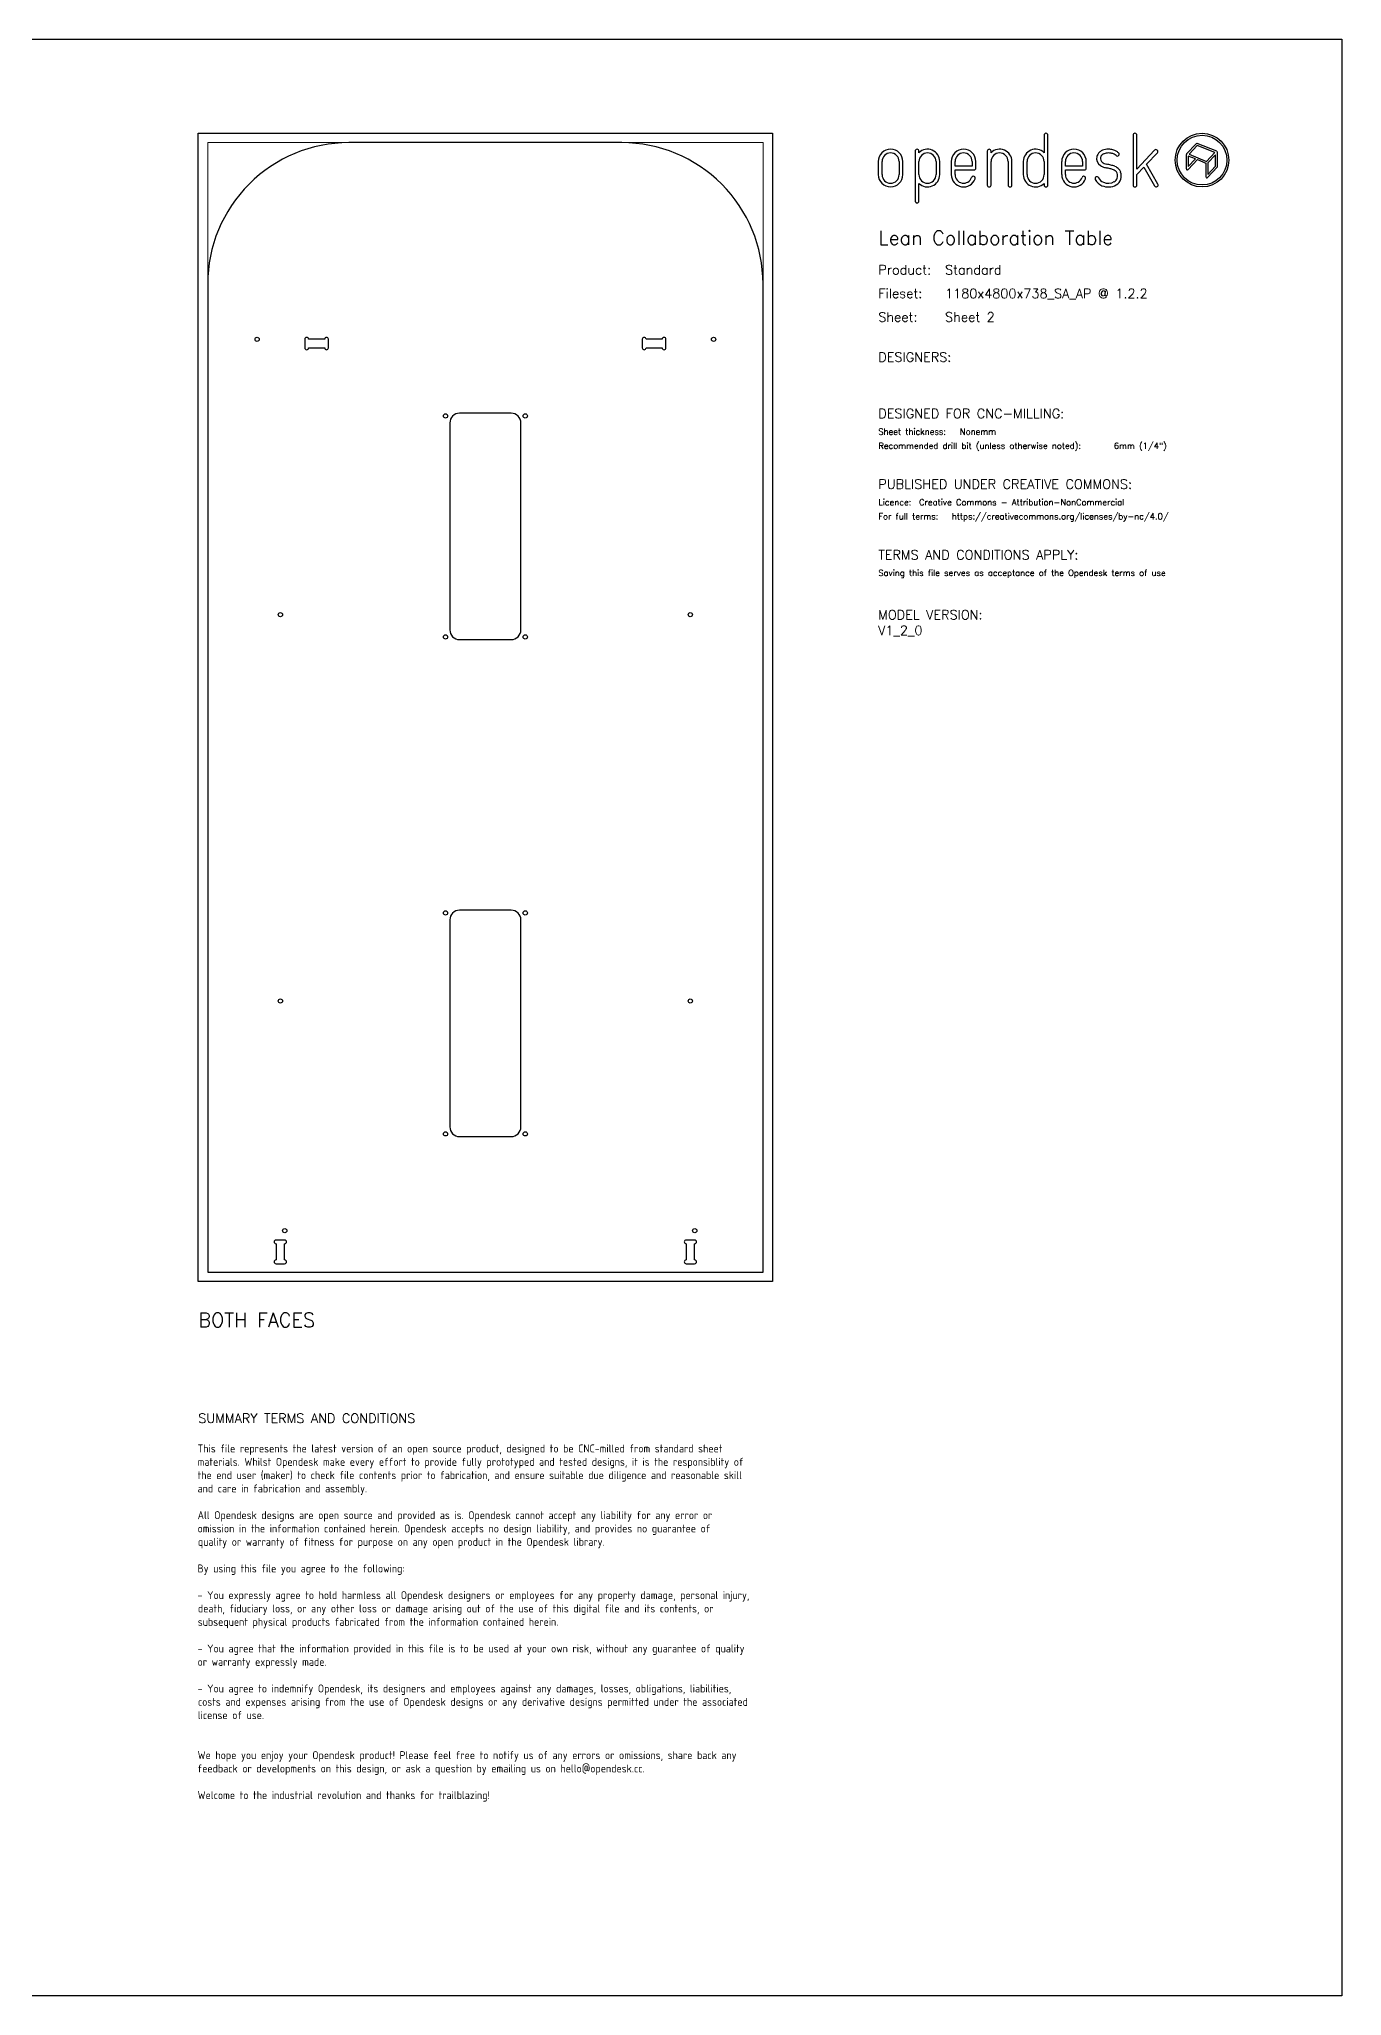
# Model space of a CAD drawing. Header units: millimetres. Extents: x -300 to 5880, y -300 to 4158.
# Drawn here: x 3112 to 5880, y 0 to 4158 of the extents above; entities that cross this region are included whole.
import ezdxf
from ezdxf.enums import TextEntityAlignment as Align

# ---------------------------------------------------------------- set-up
doc = ezdxf.new("R2010")
doc.units = ezdxf.units.MM
doc.layers.add('00-NOPRINT_TEXT', color=7, linetype='Continuous', lineweight=25)
doc.layers.add('00_NOPRINT_TOLERANCE', color=7, linetype='Continuous', lineweight=5)
for name, color, linetype, lineweight, true_color in [('BOARD_$TH-NOMINAL', 3, 'Continuous', 30, 0x00ff00), ('TOP-CUT-INSIDE_18.000MM', 1, 'Continuous', 25, 0xff1c00), ('TOP-CUT-OUTSIDE_18.000MM', 220, 'Continuous', 25, 0xff00d1), ('TOP-HOLE-9.000MM-DIAM_13.000MM', 190, 'Continuous', 25, 0x9500ff), ('TOP-POCKET-INSIDE_9.000MM', 60, 'Continuous', 25, 0xb0ff00)]:
    doc.layers.add(name, color=color, linetype=linetype, lineweight=lineweight, true_color=true_color)
doc.layers.add('TOP-CHAMFER-12.000MM', color=114, linetype='Continuous')
doc.styles.add('OD-ISOCP-17_221', font='isocp.shx')
doc.styles.add('OD-ISOCP-17_222', font='isocp.shx')
doc.styles.add('OD-ISOCP-17_223', font='isocp.shx')
doc.styles.add('OD-ISOCP-17_224', font='isocp.shx')
doc.styles.add('OD-ISOCP-17_225', font='isocp.shx')
doc.styles.add('OD-ISOCP-17_226', font='isocp.shx')
doc.styles.add('OD-ISOCP-17_227', font='isocp.shx')
doc.styles.add('OD-ISOCP-17_228', font='isocp.shx')
doc.styles.add('OD-ISOCP-17_229', font='isocp.shx')
doc.styles.add('OD-ISOCP-17_230', font='isocp.shx')
doc.styles.add('OD-ISOCP-17_231', font='isocp.shx')
doc.styles.add('OD-ISOCP-17_232', font='isocp.shx')
doc.styles.add('OD-ISOCP-17_233', font='isocp.shx')
doc.styles.add('OD-ISOCP-17_234', font='isocp.shx')
doc.styles.add('OD-ISOCP-17_235', font='isocp.shx')
doc.styles.add('OD-ISOCP-17_236', font='isocp.shx')
doc.styles.add('OD-ISOCP-17_237', font='isocp.shx')
doc.styles.add('OD-ISOCP-17_238', font='isocp.shx')
doc.styles.add('OD-ISOCP-17_239', font='isocp.shx')
doc.styles.add('OD-SIMPLEX-13_86', font='simplex.shx')
doc.styles.add('OD-SIMPLEX-20_82', font='simplex.shx')
doc.styles.add('OD-SIMPLEX-20_86', font='simplex.shx')
doc.styles.add('OD-SIMPLEX-20_88', font='simplex.shx')
doc.styles.add('OD-SIMPLEX-30_83', font='simplex.shx')
doc.styles.add('OD-SIMPLEX-30_87', font='simplex.shx')

# ---------------------------------------------------------------- blocks, each defined once
blk = doc.blocks.new('Borders Opendesk_7')
at = {"layer": '00-NOPRINT_TEXT'}
for p, q in [((0, 4158), (5880, 4158)), ((5880, 4158), (5880, 0)), ((5247.4, 3954), (5247.4, 3916.7)), ((5255.3, 3848), (5255.3, 3954)), ((5436.4, 3954), (5436.4, 3848)), ((5444.4, 3881.9), (5444.4, 3954)), ((4973.4, 3920.1), (4973.4, 3814.1)), ((4981.3, 3916.7), (4981.3, 3920.1)), ((5126.6, 3920.1), (5126.6, 3848)), ((5134.5, 3916.7), (5134.5, 3920.1)), ((5482.1, 3922), (5444.4, 3881.9)), ((5464.8, 3892.1), (5487.9, 3916.6)), ((5549.5, 3912.6), (5549.5, 3882.2)), ((5570.5, 3935.8), (5550.1, 3914)), ((5553.7, 3909.6), (5553.7, 3887.4)), ((5568.8, 3903.5), (5553.7, 3909.6)), ((5572.6, 3931.9), (5555.2, 3913.4)), ((5555.2, 3913.4), (5592.6, 3898.3)), ((5610, 3916.9), (5572.6, 3931.9)), ((5614.4, 3919.6), (5572.8, 3936.3)), ((5592.6, 3898.3), (5610, 3916.9)), ((5611.5, 3912.4), (5595.2, 3895.1)), ((5611.5, 3888.1), (5611.5, 3912.4)), ((5615.7, 3887.3), (5615.7, 3917.6)), ((4895, 3898), (4895, 3870.1)), ((4902.9, 3870.1), (4902.9, 3898)), ((4939.3, 3898), (4939.3, 3870.1)), ((4947.3, 3870.1), (4947.3, 3898)), ((4981.3, 3870.1), (4981.3, 3898)), ((5017.7, 3898), (5017.7, 3870.1)), ((5025.6, 3870.1), (5025.6, 3898)), ((5050, 3898), (5050, 3870.1)), ((5058, 3888.1), (5058, 3898)), ((5094.4, 3888.1), (5058, 3888.1)), ((5058, 3870.1), (5058, 3880.1)), ((5058, 3880.1), (5098.3, 3880.1)), ((5094.4, 3898), (5094.4, 3888.1)), ((5102.3, 3884.1), (5102.3, 3898)), ((5134.5, 3848), (5134.5, 3898)), ((5170.9, 3898), (5170.9, 3848)), ((5178.9, 3848), (5178.9, 3898)), ((5203, 3898), (5203, 3870.1)), ((5211, 3870.1), (5211, 3898)), ((5247.4, 3898), (5247.4, 3870.1)), ((5284.6, 3898), (5284.6, 3870.1)), ((5292.6, 3888.1), (5292.6, 3898)), ((5329, 3888.1), (5292.6, 3888.1)), ((5292.6, 3870.1), (5292.6, 3880.1)), ((5292.6, 3880.1), (5332.9, 3880.1)), ((5329, 3898), (5329, 3888.1)), ((5336.9, 3884.1), (5336.9, 3898)), ((5444.4, 3870.4), (5459.1, 3886)), ((5444.4, 3848), (5444.4, 3870.4)), ((5459.1, 3886), (5482.1, 3846)), ((5489, 3850), (5464.8, 3892.1)), ((5553.1, 3880.8), (5572.9, 3901.9)), ((5553.7, 3887.4), (5568.8, 3903.5)), ((5572.9, 3901.9), (5591.1, 3894.5)), ((5591.1, 3894.5), (5591.1, 3865.5)), ((5594.7, 3864.1), (5615.1, 3885.8)), ((5595.2, 3895.1), (5595.2, 3870.7)), ((5595.2, 3870.7), (5611.5, 3888.1)), ((4981.3, 3814.1), (4981.3, 3851.4)), ((5247.4, 3851.4), (5247.4, 3848)), ((5880, 0), (0, 0))]:
    blk.add_line(p, q, dxfattribs=at)
for radius in [57, 52.9]:
    blk.add_circle((5582.9, 3901), radius, dxfattribs=at)
for centre, radius, start, end in [((5251.3, 3954), 3.97, 0, 180), ((5440.4, 3954), 3.97, 0, 180), ((4921.1, 3898), 26.1, 0, 180), ((4921.1, 3898), 18.2, 0, 180), ((4977.3, 3920.1), 3.97, 0, 180), ((4999.5, 3898), 26.1, 0, 134.1316), ((4999.5, 3898), 18.2, 0, 180), ((5076.2, 3898), 26.1, 0, 180), ((5076.2, 3898), 18.2, 0, 180), ((5130.6, 3920.1), 3.97, 0, 180), ((5152.7, 3898), 26.1, 0, 134.1316), ((5152.7, 3898), 18.2, 0, 180), ((5229.2, 3898), 26.1, 45.8684, 180), ((5229.2, 3898), 18.2, 0, 180), ((5310.8, 3898), 26.1, 0, 180), ((5310.8, 3898), 18.2, 0, 180), ((5377.2, 3904.5), 18.3, 167.0964, 235.8453), ((5375.9, 3904.8), 16.9, 150.5139, 167.0489), ((5377.5, 3903.4), 19, 138.9882, 149.267), ((5377.5, 3903.4), 19, 127.9168, 138.9882), ((5380.5, 3899.5), 24, 111.7012, 127.9168), ((5375.9, 3904.8), 8.99, 151.0519, 168.0238), ((5377.5, 3903.4), 11.1, 138.9882, 148.8091), ((5377.5, 3903.4), 11.1, 127.9168, 138.9882), ((5380.5, 3899.5), 16, 111.7012, 127.9168), ((5383.5, 3891.9), 32.1, 90, 111.7012), ((5383.5, 3891.9), 24.2, 90, 111.7012), ((5383.5, 3878.8), 45.3, 80.7104, 90), ((5383.5, 3878.8), 37.3, 80.7104, 90), ((5385.9, 3893.2), 22.7, 71.5035, 80.7104), ((5385.9, 3893.2), 30.7, 71.5035, 80.7104), ((5387.1, 3896.7), 19, 61.0356, 71.5035), ((5387.1, 3896.7), 26.9, 61.0356, 71.5035), ((5387.1, 3896.7), 19, 46.7983, 61.0356), ((5387.1, 3896.7), 26.9, 46.7983, 61.0356), ((5402.8, 3913.5), 3.97, 226.7983, 46.7983), ((5485, 3919.3), 3.97, 316.7135, 136.7135), ((5551.6, 3912.6), 2.06, 136.7696, 180), ((5572, 3934.4), 2.06, 68.0714, 136.7696), ((5613.6, 3917.6), 2.06, 0, 68.0714), ((4921.1, 3870.1), 26.1, 180, 0), ((4921.1, 3870.1), 18.2, 180, 0), ((4999.5, 3870.1), 18.2, 180, 0), ((4999.5, 3870.1), 26.1, 225.8684, 0), ((5076.2, 3870.1), 26.1, 180, 340.0258), ((5076.2, 3870.1), 18.2, 180, 340.0258), ((5098.3, 3884.1), 3.97, 270, 0), ((5229.2, 3870.1), 26.1, 180, 314.1316), ((5229.2, 3870.1), 18.2, 180, 0), ((5310.8, 3870.1), 26.1, 180, 340.0258), ((5310.8, 3870.1), 18.2, 180, 340.0258), ((5332.9, 3884.1), 3.97, 270, 0), ((5377.2, 3904.5), 10.3, 167.9603, 235.8613), ((5382, 3911.6), 26.9, 235.8511, 248.0912), ((5382, 3911.6), 18.9, 235.8511, 248.0912), ((5388.7, 3928.4), 44.9, 248.0912, 257.5385), ((5388.7, 3928.4), 37, 248.0912, 257.5385), ((5300, 3526.6), 366.5, 76.1947, 77.5385), ((5300, 3526.6), 374.5, 76.1947, 77.5385), ((5372.7, 3822.5), 61.9, 69.1442, 76.1947), ((5372.7, 3822.5), 69.8, 69.1442, 76.1947), ((5389.5, 3866.6), 14.6, 38.9291, 69.1442), ((5389.5, 3866.6), 22.5, 38.9291, 69.1442), ((5393.9, 3870.2), 8.99, 17.5834, 38.9291), ((5385.6, 3867.6), 17.6, 343.8033, 17.5834), ((5393.9, 3870.2), 16.9, 17.5834, 38.9291), ((5385.6, 3867.6), 25.5, 343.8033, 17.5834), ((5551.6, 3882.2), 2.06, 180, 316.7696), ((5613.6, 3887.3), 2.06, 316.7696, 0), ((5097, 3862.6), 3.97, 340.0258, 160.0258), ((5130.6, 3848), 3.97, 180, 0), ((5174.9, 3848), 3.97, 180, 0), ((5251.3, 3848), 3.97, 180, 0), ((5331.6, 3862.6), 3.97, 340.0258, 160.0258), ((5359.7, 3861.7), 3.97, 24.786, 204.786), ((5380.2, 3871.2), 26.6, 204.786, 247.9544), ((5380.2, 3871.2), 18.7, 204.786, 247.9544), ((5383.5, 3879.3), 35.4, 247.9544, 298.2026), ((5383.5, 3879.3), 27.4, 247.9544, 298.2026), ((5390.6, 3866.1), 12.5, 298.2026, 343.8033), ((5390.6, 3866.1), 20.4, 298.2026, 343.8033), ((5440.4, 3848), 3.97, 180, 0), ((5485.5, 3848), 3.97, 209.8417, 29.8417), ((5593.2, 3865.5), 2.06, 180, 316.7696), ((4977.3, 3814.1), 3.97, 180, 0)]:
    blk.add_arc(centre, radius, start, end, dxfattribs=at)
at = {"layer": '00_NOPRINT_TOLERANCE', "ltscale": 0.379202}
for p, q in [((3450, 3958), (4670, 3958)), ((3450, 1518), (3450, 3958)), ((4670, 3958), (4670, 1518)), ((4670, 1518), (3450, 1518))]:
    blk.add_line(p, q, dxfattribs=at)
at = {"layer": '00_NOPRINT_TOLERANCE', "ltscale": 0.380876}
for p, q in [((3470, 3938), (4650, 3938)), ((4650, 1538), (3470, 1538))]:
    blk.add_line(p, q, dxfattribs=at)
at = {"layer": '00_NOPRINT_TOLERANCE', "ltscale": 0.380023}
for p, q in [((3470, 1538), (3470, 3938)), ((4650, 3938), (4650, 1538))]:
    blk.add_line(p, q, dxfattribs=at)
at = {"layer": 'BOARD_$TH-NOMINAL'}
for p, q in [((3450, 3958), (4670, 3958)), ((3450, 1518), (3450, 3958)), ((4670, 3958), (4670, 1518)), ((4670, 1518), (3450, 1518))]:
    blk.add_line(p, q, dxfattribs=at)
at = {"layer": '00-NOPRINT_TEXT'}
for s, height, style, p in [('Lean Collaboration Table', 30, 'OD-SIMPLEX-30_83', (4895, 3720.9)), ('Product:', 20, 'OD-SIMPLEX-20_82', (4895, 3657.9)), ('Standard', 20, 'OD-SIMPLEX-20_82', (5036.9, 3657.9)), ('Fileset:', 20, 'OD-SIMPLEX-20_82', (4895, 3607.7)), ('1180x4800x738_SA_AP @ 1.2.2', 20, 'OD-SIMPLEX-20_82', (5036.9, 3607.6)), ('Sheet:', 20, 'OD-SIMPLEX-20_82', (4895, 3557.4)), ('Sheet 2', 20, 'OD-SIMPLEX-20_82', (5036.9, 3557.5)), ('DESIGNERS:', 20, 'OD-SIMPLEX-20_82', (4895, 3472.4)), ('DESIGNED FOR CNC-MILLING:', 20, 'OD-SIMPLEX-20_82', (4895, 3352.4)), ('Sheet thickness:', 13, 'OD-SIMPLEX-13_86', (4895, 3317.4)), ('Nonemm', 13, 'OD-SIMPLEX-13_86', (5068.3, 3317.4)), ('Recommended drill bit (unless otherwise noted):', 13, 'OD-SIMPLEX-13_86', (4895, 3287.4)), ('6mm (1/4")', 13, 'OD-SIMPLEX-13_86', (5395.5, 3287.4)), ('PUBLISHED UNDER CREATIVE COMMONS:', 20, 'OD-SIMPLEX-20_82', (4895, 3202.4)), ('Licence:', 13, 'OD-SIMPLEX-13_86', (4895, 3167.4)), ('Creative Commons - Attribution-NonCommercial', 13, 'OD-SIMPLEX-13_86', (4981.5, 3167.4)), ('For full terms:', 13, 'OD-SIMPLEX-13_86', (4895, 3137.4)), ('https://creativecommons.org/licenses/by-nc/4.0/', 13, 'OD-SIMPLEX-13_86', (5051.1, 3137.4)), ('TERMS AND CONDITIONS APPLY:', 20, 'OD-SIMPLEX-20_82', (4895, 3052.3)), ('Saving this file serves as acceptance of the Opendesk terms of use ', 13, 'OD-SIMPLEX-13_86', (4895, 3017.3))]:
    blk.add_text(s, height=height, dxfattribs=dict(at, style=style)).set_placement(p)
at = {"layer": '00-NOPRINT_TEXT', "color": 7}
for s, height, style, p in [('BOTH FACES', 30, 'OD-SIMPLEX-30_87', (3450, 1451.3)), ('SUMMARY TERMS AND CONDITIONS', 20, 'OD-SIMPLEX-20_86', (3450, 1237.4))]:
    blk.add_text(s, height=height, dxfattribs=dict(at, style=style)).set_placement(p, align=Align.TOP_LEFT)
for s, style, p in [('This file represents the latest version of an open source product, designed to be CNC-milled from standard sheet', 'OD-ISOCP-17_221', (3448.5, 1154.7)), ('materials. Whilst Opendesk make every effort to provide fully prototyped and tested designs, it is the responsiblity of', 'OD-ISOCP-17_222', (3448.5, 1126.3)), ('the end user (maker) to check file contents prior to fabrication, and ensure suitable due diligence and reasonable skill', 'OD-ISOCP-17_223', (3448.5, 1098)), ('and care in fabrication and assembly.', 'OD-ISOCP-17_224', (3448.5, 1069.7)), ('All Opendesk designs are open source and provided as is. Opendesk cannot accept any liability for any error or', 'OD-ISOCP-17_225', (3448.5, 1013)), ('omission in the information contained herein. Opendesk accepts no design liability, and provides no guarantee of', 'OD-ISOCP-17_226', (3448.5, 984.7)), ('quality or warranty of fitness for purpose on any open product in the Opendesk library.', 'OD-ISOCP-17_227', (3449.1, 956.3)), ('By using this file you agree to the following:', 'OD-ISOCP-17_228', (3448.5, 899.7)), ('- You expressly agree to hold harmless all Opendesk designers or employees for any property damage, personal injury,', 'OD-ISOCP-17_229', (3448.5, 843)), ('death, fiduciary loss, or any other loss or damage arising out of the use of this digital file and its contents, or', 'OD-ISOCP-17_230', (3449.1, 814.7)), ('subsequent physical products fabricated from the information contained herein.', 'OD-ISOCP-17_231', (3449, 786.3)), ('- You agree that the information provided in this file is to be used at your own risk, without any guarantee of quality', 'OD-ISOCP-17_232', (3448.5, 729.7)), ('or warranty expressly made.', 'OD-ISOCP-17_233', (3448.5, 701.3)), ('- You agree to indemnify Opendesk, its designers and employees against any damages, losses, obligations, liabilities,', 'OD-ISOCP-17_234', (3448.5, 644.7)), ('costs and expenses arising from the use of Opendesk designs or any derivative designs permitted under the associated', 'OD-ISOCP-17_235', (3449.1, 616.3)), ('license of use.', 'OD-ISOCP-17_236', (3448.8, 588)), ('We hope you enjoy your Opendesk product! Please feel free to notify us of any errors or omissions, share back any', 'OD-ISOCP-17_237', (3448.5, 503)), ('feedback or developments on this design, or ask a question by emailing us on hello@opendesk.cc.', 'OD-ISOCP-17_238', (3448.5, 474.7)), ('Welcome to the industrial revolution and thanks for trailblazing!', 'OD-ISOCP-17_239', (3448.5, 418))]:
    blk.add_text(s, height=17, dxfattribs=dict(at, style=style)).set_placement(p)

msp = doc.modelspace()

# ---------------------------------------------------------------- linework, layer by layer
at = {"layer": 'TOP-CHAMFER-12.000MM'}
msp.add_lwpolyline([(4650, 1938), (4650, 3638, 0.414214), (4350, 3938), (3770, 3938, 0.414214), (3470, 3638), (3470, 1938)], format="xyb", dxfattribs=at)
at = {"layer": 'TOP-CUT-INSIDE_18.000MM'}
for points in [[(4115, 3363), (4005, 3363, 0.414214), (3984.5, 3342.5), (3984.5, 2902.5, 0.414214), (4005, 2882), (4115, 2882, 0.414214), (4135.5, 2902.5), (4135.5, 3342.5, 0.414214)], [(4005, 1826), (4115, 1826, 0.414214), (4135.5, 1846.5), (4135.5, 2286.5, 0.414214), (4115, 2307), (4005, 2307, 0.414214), (3984.5, 2286.5), (3984.5, 1846.5, 0.414214)]]:
    msp.add_lwpolyline(points, format="xyb", close=True, dxfattribs=at)
at = {"layer": 'TOP-CUT-OUTSIDE_18.000MM'}
msp.add_lwpolyline([(4350, 3938), (3770, 3938, 0.414214), (3470, 3638), (3470, 1538), (4650, 1538), (4650, 3638, 0.414214)], format="xyb", close=True, dxfattribs=at)
at = {"layer": 'TOP-HOLE-9.000MM-DIAM_13.000MM'}
for centre in [(3575, 3520), (4545, 3520), (3975.3, 3357.3), (4144.7, 3357.3), (3624.5, 2935), (4495.5, 2935), (3975.3, 2887.7), (4144.7, 2887.7), (3975.3, 2301.3), (4144.7, 2301.3), (3624.5, 2114), (4495.5, 2114), (3975.3, 1831.7), (4144.7, 1831.7), (3633.7, 1626), (4505, 1626)]:
    msp.add_circle(centre, 4.5, dxfattribs=at)
at = {"layer": 'TOP-POCKET-INSIDE_9.000MM'}
for points in [[(3684.4, 3502), (3718.6, 3502, 1), (3726.6, 3502), (3726.6, 3520.2, 1), (3718.6, 3520.2), (3684.4, 3520.2, 1), (3676.4, 3520.2), (3676.4, 3502, 1), (3684.4, 3502)], [(3615.2, 1555.9), (3633.4, 1555.9, 1), (3633.4, 1563.9), (3633.4, 1598.1, 1), (3633.4, 1606.1), (3615.2, 1606.1, 1), (3615.2, 1598.1), (3615.2, 1563.9, 1), (3615.2, 1555.9)], [(4486.5, 1555.9), (4504.7, 1555.9, 1), (4504.7, 1563.9), (4504.7, 1598.1, 1), (4504.7, 1606.1), (4486.5, 1606.1, 1), (4486.5, 1598.1), (4486.5, 1563.9, 1), (4486.5, 1555.9)]]:
    msp.add_lwpolyline(points, format="xyb", dxfattribs=at)
msp.add_lwpolyline([(4393.4, 3520.2), (4393.4, 3502, 1), (4401.4, 3502), (4435.6, 3502, 1), (4443.6, 3502), (4443.6, 3520.2, 1), (4435.6, 3520.2), (4401.4, 3520.2, 1)], format="xyb", close=True, dxfattribs=at)

# ---------------------------------------------------------------- block references
msp.add_blockref('Borders Opendesk_7', (0, 0))

# ---------------------------------------------------------------- texts
at = {"insert": (4894.6, 2944.9), "char_height": 20, "width": 292.308, "attachment_point": 1, "style": 'OD-SIMPLEX-20_88'}
msp.add_mtext('MODEL VERSION:\\PV1_2_0', dxfattribs=at)

doc.saveas('drawing.dxf')
